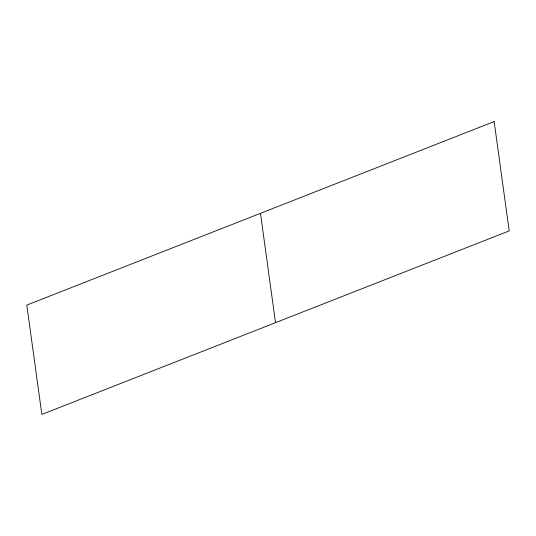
<?xml version="1.0" encoding="UTF-8"?>
<svg xmlns="http://www.w3.org/2000/svg" width="536" height="536" viewBox="0 0 536 536"><rect width="100%" height="100%" fill="white"/><g stroke="black" fill="none" stroke-linecap="round" stroke-linejoin="round"><path stroke-width="0.8" d="M260.476 213.335L275.524 322.665M494.152 121.578L26.8 305.098L41.848 414.422L509.2 230.902L494.152 121.578"/></g></svg>
